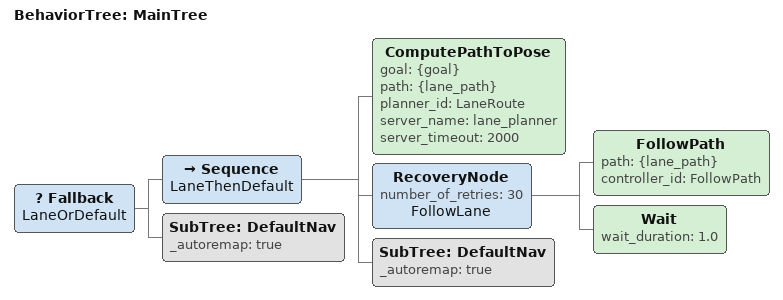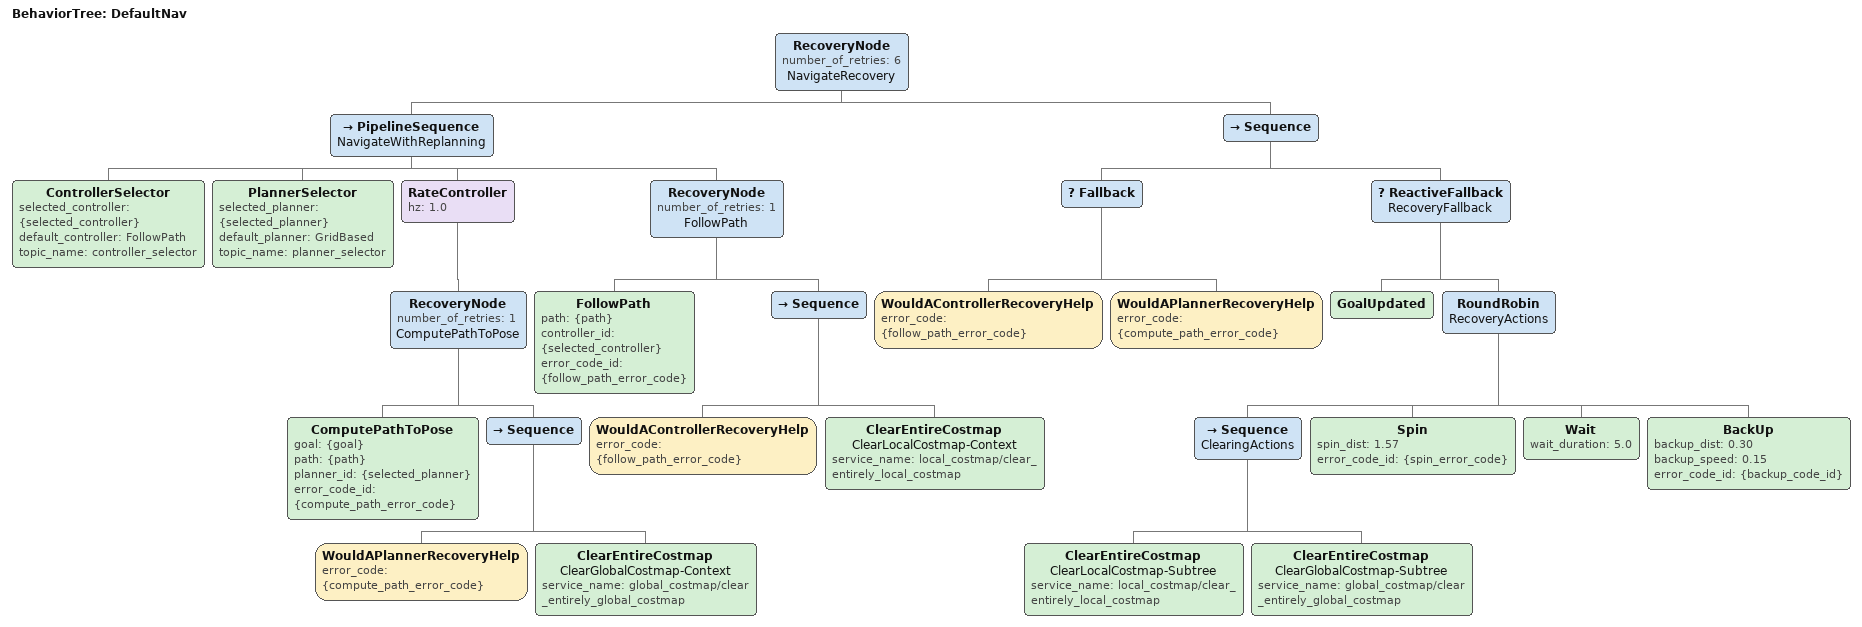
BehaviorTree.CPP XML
<root BTCPP_format="4" main_tree_to_execute="MainTree">
  <BehaviorTree ID="MainTree">
    <Fallback name="LaneOrDefault">
      <Sequence name="LaneThenDefault">
        <ComputePathToPose goal="{goal}" path="{lane_path}" planner_id="LaneRoute" server_name="lane_planner" server_timeout="2000"/>
        <RecoveryNode number_of_retries="30" name="FollowLane">
          <FollowPath path="{lane_path}" controller_id="FollowPath"/>
          <Wait wait_duration="1.0"/>
        </RecoveryNode>
        <SubTree ID="DefaultNav" _autoremap="true"/>
      </Sequence>
      <SubTree ID="DefaultNav" _autoremap="true"/>
    </Fallback>
  </BehaviorTree>

  <BehaviorTree ID="DefaultNav">
    <RecoveryNode number_of_retries="6" name="NavigateRecovery">
      <PipelineSequence name="NavigateWithReplanning">
        <ControllerSelector selected_controller="{selected_controller}" default_controller="FollowPath" topic_name="controller_selector"/>
        <PlannerSelector selected_planner="{selected_planner}" default_planner="GridBased" topic_name="planner_selector"/>
        <RateController hz="1.0">
          <RecoveryNode number_of_retries="1" name="ComputePathToPose">
            <ComputePathToPose goal="{goal}" path="{path}" planner_id="{selected_planner}" error_code_id="{compute_path_error_code}"/>
            <Sequence>
              <WouldAPlannerRecoveryHelp error_code="{compute_path_error_code}"/>
              <ClearEntireCostmap name="ClearGlobalCostmap-Context" service_name="global_costmap/clear_entirely_global_costmap"/>
            </Sequence>
          </RecoveryNode>
        </RateController>
        <RecoveryNode number_of_retries="1" name="FollowPath">
          <FollowPath path="{path}" controller_id="{selected_controller}" error_code_id="{follow_path_error_code}"/>
          <Sequence>
            <WouldAControllerRecoveryHelp error_code="{follow_path_error_code}"/>
            <ClearEntireCostmap name="ClearLocalCostmap-Context" service_name="local_costmap/clear_entirely_local_costmap"/>
          </Sequence>
        </RecoveryNode>
      </PipelineSequence>
      <Sequence>
        <Fallback>
          <WouldAControllerRecoveryHelp error_code="{follow_path_error_code}"/>
          <WouldAPlannerRecoveryHelp error_code="{compute_path_error_code}"/>
        </Fallback>
        <ReactiveFallback name="RecoveryFallback">
          <GoalUpdated/>
          <RoundRobin name="RecoveryActions">
            <Sequence name="ClearingActions">
              <ClearEntireCostmap name="ClearLocalCostmap-Subtree" service_name="local_costmap/clear_entirely_local_costmap"/>
              <ClearEntireCostmap name="ClearGlobalCostmap-Subtree" service_name="global_costmap/clear_entirely_global_costmap"/>
            </Sequence>
            <Spin spin_dist="1.57" error_code_id="{spin_error_code}"/>
            <Wait wait_duration="5.0"/>
            <BackUp backup_dist="0.30" backup_speed="0.15" error_code_id="{backup_code_id}"/>
          </RoundRobin>
        </ReactiveFallback>
      </Sequence>
    </RecoveryNode>
  </BehaviorTree>
</root>
